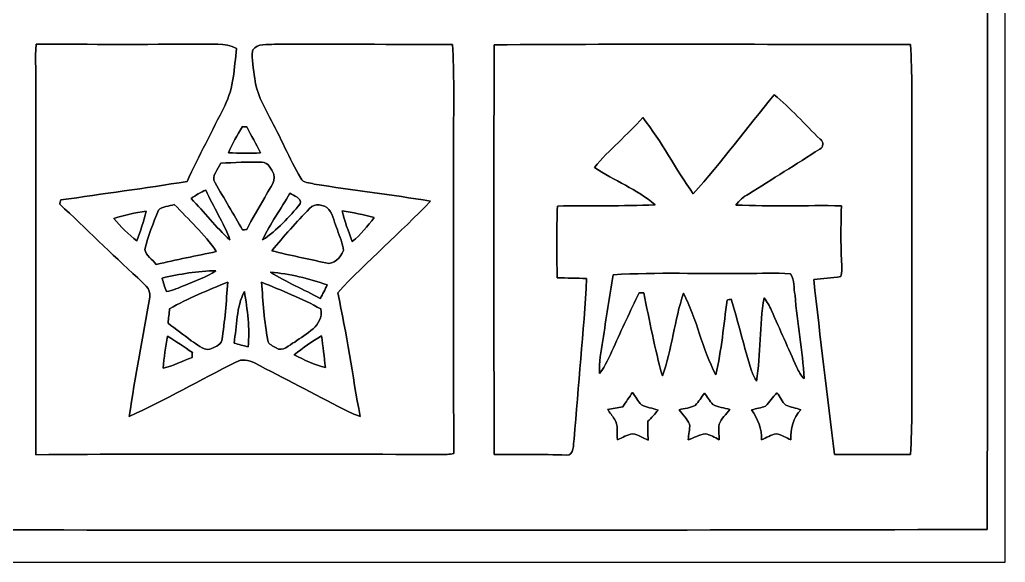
# Model space of a CAD drawing. Header units: centimetres. Extents: x -16.8 to 16.8, y -16.7 to 16.7.
# Drawn here: x -4.78 to 16.77, y -16.67 to -4.81 of the extents above; entities that cross this region are included whole.
import ezdxf

# ---------------------------------------------------------------- set-up
doc = ezdxf.new("R2010")
doc.units = ezdxf.units.CM
doc.header["$MEASUREMENT"] = 0
doc.layers.add('Layer 1', color=7, linetype='Continuous')

msp = doc.modelspace()

# ---------------------------------------------------------------- linework, layer by layer
at = {"layer": 'Layer 1', "color": 7}
for points, knots in [([(-16.77458, 16.66875), (-16.77458, 16.66875), (16.77458, 16.66875), (16.77458, 16.66875), (16.77458, 16.66875), (16.77458, 16.66875), (16.77458, -16.66875), (16.77458, -16.66875), (16.77458, -16.66875), (16.77458, -16.66875), (-16.77458, -16.66875), (-16.77458, -16.66875), (-16.77458, -16.66875), (-16.77458, -16.66875), (-16.77458, 16.66875), (-16.77458, 16.66875), (-16.77458, 16.66875), (-16.77458, 16.66875), (-16.77458, 16.66875), (-16.77458, 16.66875)], [0, 0, 0, 0, 0.16666667, 0.16666667, 0.16666667, 0.16666667, 0.33333333, 0.33333333, 0.33333333, 0.33333333, 0.5, 0.5, 0.5, 0.5, 0.66666667, 0.66666667, 0.66666667, 0.66666667, 1, 1, 1, 1]), ([(-16.1036, 16.00306), (-16.10536, 8.44056), (-16.1036, 0.87771), (-16.10431, -6.68514), (-16.10431, -6.68514), (-16.1096, -9.75184), (-16.09302, -12.81959), (-16.11418, -15.88594), (-16.11418, -15.88594), (-16.09337, -15.96425), (-15.99494, -15.96108), (-15.93003, -15.96566), (-15.93003, -15.96566), (-5.16079, -15.95226), (5.60952, -15.98013), (16.37877, -15.95191), (16.37877, -15.95191), (16.39923, -5.50157), (16.37665, 4.94877), (16.39006, 15.3991), (16.39006, 15.3991), (16.38018, 15.59772), (16.39429, 15.80162), (16.34984, 15.99671), (16.34984, 15.99671), (16.00341, 16.06268), (15.64287, 15.97484), (15.29292, 15.99882), (15.29292, 15.99882), (4.82741, 16.00094), (-5.63809, 15.99247), (-16.1036, 16.00306)], [0, 0, 0, 0, 0.11111111, 0.11111111, 0.11111111, 0.11111111, 0.22222222, 0.22222222, 0.22222222, 0.22222222, 0.33333333, 0.33333333, 0.33333333, 0.33333333, 0.44444444, 0.44444444, 0.44444444, 0.44444444, 0.55555556, 0.55555556, 0.55555556, 0.55555556, 0.66666667, 0.66666667, 0.66666667, 0.66666667, 0.77777778, 0.77777778, 0.77777778, 0.77777778, 1, 1, 1, 1]), ([(-4.41819, -5.34317), (-3.23356, -5.34353), (-2.04893, -5.34917), (-0.86431, -5.33964), (-0.86431, -5.33964), (-0.58984, -5.34987), (-0.29316, -5.29978), (-0.03951, -5.43419), (-0.03951, -5.43419), (-0.08714, -5.85646), (-0.09807, -6.30026), (-0.29774, -6.68584), (-0.29774, -6.68584), (-0.5655, -7.24147), (-0.86078, -7.78334), (-1.12078, -8.34284), (-1.12078, -8.34284), (-2.03835, -8.4896), (-2.9591, -8.61519), (-3.87914, -8.74571), (-3.87914, -8.74571), (-3.88585, -8.769), (-3.89925, -8.81486), (-3.90596, -8.83814), (-3.90596, -8.83814), (-3.33128, -9.37048), (-2.77671, -9.92434), (-2.19851, -10.45281), (-2.19851, -10.45281), (-2.09056, -10.56887), (-1.8983, -10.68282), (-1.93569, -10.87014), (-1.93569, -10.87014), (-2.08033, -11.7408), (-2.26095, -12.60581), (-2.38301, -13.47999), (-2.38301, -13.47999), (-1.58821, -13.12157), (-0.83326, -12.6806), (-0.05186, -12.29395), (-0.05186, -12.29395), (0.07232, -12.21352), (0.23142, -12.24492), (0.35525, -12.30983), (0.35525, -12.30983), (1.00401, -12.64885), (1.65488, -12.98434), (2.30364, -13.32371), (2.30364, -13.32371), (2.419, -13.38545), (2.53894, -13.43766), (2.66347, -13.47893), (2.66347, -13.47893), (2.49978, -12.57794), (2.3689, -11.67095), (2.17558, -10.77595), (2.17558, -10.77595), (2.81728, -10.07533), (3.55283, -9.46714), (4.20088, -8.77217), (4.20088, -8.77217), (3.35562, -8.63318), (2.50437, -8.53193), (1.65841, -8.39964), (1.65841, -8.39964), (1.56669, -8.36295), (1.40935, -8.38764), (1.36596, -8.2677), (1.36596, -8.2677), (1.11584, -7.83661), (0.92428, -7.37447), (0.68474, -6.93773), (0.68474, -6.93773), (0.55351, -6.66538), (0.38417, -6.40009), (0.35913, -6.09141), (0.35913, -6.09141), (0.34149, -5.88574), (0.27764, -5.67267), (0.31679, -5.46664), (0.31679, -5.46664), (0.42792, -5.31848), (0.63147, -5.35587), (0.79234, -5.34388), (0.79234, -5.34388), (2.0895, -5.34176), (3.38667, -5.34564), (4.68383, -5.34564), (4.68383, -5.34564), (4.70323, -5.66208), (4.71099, -5.97958), (4.71099, -6.29708), (4.71099, -6.29708), (4.70923, -8.96267), (4.70747, -11.62791), (4.7117, -14.2935), (4.7117, -14.2935), (4.66372, -14.29985), (4.61574, -14.30726), (4.56741, -14.31078), (4.56741, -14.31078), (1.57057, -14.30584), (-1.42734, -14.2935), (-4.42419, -14.31678), (-4.42419, -14.31678), (-4.43406, -11.43141), (-4.42031, -8.54604), (-4.43159, -5.66103), (-4.43159, -5.66103), (-4.43442, -5.55343), (-4.42983, -5.44901), (-4.41819, -5.34317)], [0, 0, 0, 0, 0.03448276, 0.03448276, 0.03448276, 0.03448276, 0.06896552, 0.06896552, 0.06896552, 0.06896552, 0.10344828, 0.10344828, 0.10344828, 0.10344828, 0.13793103, 0.13793103, 0.13793103, 0.13793103, 0.17241379, 0.17241379, 0.17241379, 0.17241379, 0.20689655, 0.20689655, 0.20689655, 0.20689655, 0.24137931, 0.24137931, 0.24137931, 0.24137931, 0.27586207, 0.27586207, 0.27586207, 0.27586207, 0.31034483, 0.31034483, 0.31034483, 0.31034483, 0.34482759, 0.34482759, 0.34482759, 0.34482759, 0.37931034, 0.37931034, 0.37931034, 0.37931034, 0.4137931, 0.4137931, 0.4137931, 0.4137931, 0.44827586, 0.44827586, 0.44827586, 0.44827586, 0.48275862, 0.48275862, 0.48275862, 0.48275862, 0.51724138, 0.51724138, 0.51724138, 0.51724138, 0.55172414, 0.55172414, 0.55172414, 0.55172414, 0.5862069, 0.5862069, 0.5862069, 0.5862069, 0.62068966, 0.62068966, 0.62068966, 0.62068966, 0.65517241, 0.65517241, 0.65517241, 0.65517241, 0.68965517, 0.68965517, 0.68965517, 0.68965517, 0.72413793, 0.72413793, 0.72413793, 0.72413793, 0.75862069, 0.75862069, 0.75862069, 0.75862069, 0.79310345, 0.79310345, 0.79310345, 0.79310345, 0.82758621, 0.82758621, 0.82758621, 0.82758621, 0.86206897, 0.86206897, 0.86206897, 0.86206897, 0.89655172, 0.89655172, 0.89655172, 0.89655172, 0.93103448, 0.93103448, 0.93103448, 0.93103448, 1, 1, 1, 1]), ([(5.59929, -5.35587), (8.63318, -5.32977), (11.66742, -5.35129), (14.70166, -5.34529), (14.70166, -5.34529), (14.72212, -5.66173), (14.72953, -5.97923), (14.72988, -6.29708), (14.72988, -6.29708), (14.72741, -8.64905), (14.72741, -11.00067), (14.72988, -13.35264), (14.72988, -13.35264), (14.72988, -13.67226), (14.72247, -13.99258), (14.7006, -14.31219), (14.7006, -14.31219), (14.14674, -14.31114), (13.59253, -14.31784), (13.03902, -14.31466), (13.03902, -14.31466), (12.88521, -13.03831), (12.72434, -11.76232), (12.58605, -10.4842), (12.58605, -10.4842), (12.78114, -10.46268), (12.98081, -10.46057), (13.17484, -10.42176), (13.17484, -10.42176), (13.22317, -10.25066), (13.18013, -10.06898), (13.18719, -9.89577), (13.18719, -9.89577), (13.17307, -9.55499), (13.18542, -9.21491), (13.1893, -8.87448), (13.1893, -8.87448), (12.41989, -8.86284), (11.65013, -8.89), (10.88143, -8.8586), (10.88143, -8.8586), (10.95551, -8.75912), (11.04971, -8.67622), (11.15977, -8.61801), (11.15977, -8.61801), (11.68012, -8.29204), (12.20082, -7.96643), (12.71623, -7.63376), (12.71623, -7.63376), (12.80195, -7.59213), (12.81536, -7.46831), (12.72328, -7.42068), (12.72328, -7.42068), (12.39449, -7.09048), (12.07735, -6.74511), (11.71998, -6.44596), (11.71998, -6.44596), (11.12626, -7.16597), (10.56852, -7.91633), (9.95116, -8.61624), (9.95116, -8.61624), (9.5631, -8.07261), (9.26253, -7.46936), (8.8459, -6.94619), (8.8459, -6.94619), (8.51253, -7.32931), (8.10754, -7.64258), (7.78898, -8.0391), (7.78898, -8.0391), (8.22254, -8.32309), (8.7189, -8.51535), (9.11578, -8.85119), (9.11578, -8.85119), (8.40352, -8.88965), (7.69056, -8.86107), (6.97865, -8.87977), (6.97865, -8.87977), (6.96383, -9.40153), (6.96136, -9.92399), (6.97512, -10.44646), (6.97512, -10.44646), (7.18891, -10.45316), (7.40375, -10.45845), (7.61859, -10.46374), (7.61859, -10.46374), (7.55368, -11.63637), (7.43409, -12.80583), (7.34695, -13.97706), (7.34695, -13.97706), (7.31767, -14.0843), (7.35894, -14.33618), (7.17656, -14.32419), (7.17656, -14.32419), (6.6488, -14.3062), (6.12105, -14.31749), (5.59329, -14.31431), (5.59329, -14.31431), (5.59435, -11.3284), (5.58236, -8.34214), (5.59929, -5.35587)], [0, 0, 0, 0, 0.03846154, 0.03846154, 0.03846154, 0.03846154, 0.07692308, 0.07692308, 0.07692308, 0.07692308, 0.11538462, 0.11538462, 0.11538462, 0.11538462, 0.15384615, 0.15384615, 0.15384615, 0.15384615, 0.19230769, 0.19230769, 0.19230769, 0.19230769, 0.23076923, 0.23076923, 0.23076923, 0.23076923, 0.26923077, 0.26923077, 0.26923077, 0.26923077, 0.30769231, 0.30769231, 0.30769231, 0.30769231, 0.34615385, 0.34615385, 0.34615385, 0.34615385, 0.38461538, 0.38461538, 0.38461538, 0.38461538, 0.42307692, 0.42307692, 0.42307692, 0.42307692, 0.46153846, 0.46153846, 0.46153846, 0.46153846, 0.5, 0.5, 0.5, 0.5, 0.53846154, 0.53846154, 0.53846154, 0.53846154, 0.57692308, 0.57692308, 0.57692308, 0.57692308, 0.61538462, 0.61538462, 0.61538462, 0.61538462, 0.65384615, 0.65384615, 0.65384615, 0.65384615, 0.69230769, 0.69230769, 0.69230769, 0.69230769, 0.73076923, 0.73076923, 0.73076923, 0.73076923, 0.76923077, 0.76923077, 0.76923077, 0.76923077, 0.80769231, 0.80769231, 0.80769231, 0.80769231, 0.84615385, 0.84615385, 0.84615385, 0.84615385, 0.88461538, 0.88461538, 0.88461538, 0.88461538, 0.92307692, 0.92307692, 0.92307692, 0.92307692, 1, 1, 1, 1]), ([(0.09031, -7.1441), (0.11395, -7.14516), (0.16157, -7.14798), (0.18521, -7.14939), (0.18521, -7.14939), (0.28646, -7.33813), (0.39052, -7.5251), (0.48683, -7.71666), (0.48683, -7.71666), (0.25259, -7.73218), (0.01729, -7.72478), (-0.21696, -7.71596), (-0.21696, -7.71596), (-0.13335, -7.51593), (-0.02117, -7.32931), (0.09031, -7.1441)], [0, 0, 0, 0, 0.2, 0.2, 0.2, 0.2, 0.4, 0.4, 0.4, 0.4, 0.6, 0.6, 0.6, 0.6, 1, 1, 1, 1]), ([(-0.38488, -7.94173), (-0.08608, -7.93044), (0.21272, -7.91139), (0.51188, -7.92233), (0.51188, -7.92233), (0.65687, -7.92268), (0.72284, -8.07085), (0.77964, -8.18162), (0.77964, -8.18162), (0.81562, -8.37882), (0.65617, -8.52805), (0.57926, -8.6935), (0.57926, -8.6935), (0.44132, -8.92387), (0.30727, -9.1567), (0.18344, -9.39482), (0.18344, -9.39482), (0.16087, -9.39659), (0.11536, -9.40012), (0.09243, -9.40223), (0.09243, -9.40223), (-0.10195, -9.05616), (-0.30868, -8.71714), (-0.50765, -8.37389), (-0.50765, -8.37389), (-0.60607, -8.22396), (-0.4318, -8.07402), (-0.38488, -7.94173)], [0, 0, 0, 0, 0.125, 0.125, 0.125, 0.125, 0.25, 0.25, 0.25, 0.25, 0.375, 0.375, 0.375, 0.375, 0.5, 0.5, 0.5, 0.5, 0.625, 0.625, 0.625, 0.625, 0.75, 0.75, 0.75, 0.75, 1, 1, 1, 1]), ([(-1.02799, -8.71396), (-0.92886, -8.64164), (-0.82233, -8.57956), (-0.70908, -8.53193), (-0.70908, -8.53193), (-0.54751, -8.90129), (-0.31962, -9.24031), (-0.18309, -9.62025), (-0.18309, -9.62025), (-0.48895, -9.3412), (-0.74824, -9.01771), (-1.02799, -8.71396)], [0, 0, 0, 0, 0.25, 0.25, 0.25, 0.25, 0.5, 0.5, 0.5, 0.5, 1, 1, 1, 1]), ([(1.13101, -8.60037), (1.21708, -8.65893), (1.38536, -8.69597), (1.35431, -8.83109), (1.35431, -8.83109), (1.11478, -9.1253), (0.84914, -9.40788), (0.53305, -9.62237), (0.53305, -9.62237), (0.69815, -9.26289), (0.9331, -8.94186), (1.13101, -8.60037)], [0, 0, 0, 0, 0.25, 0.25, 0.25, 0.25, 0.5, 0.5, 0.5, 0.5, 1, 1, 1, 1]), ([(1.56104, -8.93304), (1.67005, -8.80533), (1.87396, -8.84449), (1.98332, -8.95209), (1.98332, -8.95209), (2.07927, -9.08403), (2.10573, -9.25371), (2.16994, -9.40223), (2.16994, -9.40223), (2.21403, -9.55216), (2.28953, -9.6968), (2.29799, -9.85485), (2.29799, -9.85485), (2.23838, -10.00407), (2.09127, -10.17623), (1.91135, -10.12296), (1.91135, -10.12296), (1.51941, -10.03335), (1.12395, -9.95927), (0.73554, -9.85696), (0.73554, -9.85696), (0.9973, -9.53735), (1.27317, -9.22867), (1.56104, -8.93304)], [0, 0, 0, 0, 0.14285714, 0.14285714, 0.14285714, 0.14285714, 0.28571429, 0.28571429, 0.28571429, 0.28571429, 0.42857143, 0.42857143, 0.42857143, 0.42857143, 0.57142857, 0.57142857, 0.57142857, 0.57142857, 0.71428571, 0.71428571, 0.71428571, 0.71428571, 1, 1, 1, 1]), ([(-2.71851, -9.15106), (-2.48814, -9.08332), (-2.25531, -9.01771), (-2.01542, -8.99513), (-2.01542, -8.99513), (-2.06587, -9.21597), (-2.14313, -9.42869), (-2.21544, -9.64318), (-2.21544, -9.64318), (-2.40136, -9.49889), (-2.57387, -9.33697), (-2.71851, -9.15106)], [0, 0, 0, 0, 0.25, 0.25, 0.25, 0.25, 0.5, 0.5, 0.5, 0.5, 1, 1, 1, 1]), ([(-1.74837, -8.9722), (-1.66264, -8.87801), (-1.50671, -8.89176), (-1.39912, -8.84308), (-1.39912, -8.84308), (-1.08126, -9.17504), (-0.74083, -9.49254), (-0.48084, -9.87425), (-0.48084, -9.87425), (-0.91793, -9.97091), (-1.35855, -10.0517), (-1.79352, -10.15718), (-1.79352, -10.15718), (-1.87713, -10.05064), (-2.02036, -9.96738), (-2.04576, -9.82662), (-2.04576, -9.82662), (-1.97697, -9.53347), (-1.85667, -9.2523), (-1.74837, -8.9722)], [0, 0, 0, 0, 0.16666667, 0.16666667, 0.16666667, 0.16666667, 0.33333333, 0.33333333, 0.33333333, 0.33333333, 0.5, 0.5, 0.5, 0.5, 0.66666667, 0.66666667, 0.66666667, 0.66666667, 1, 1, 1, 1]), ([(2.27013, -8.98419), (2.50684, -9.02194), (2.74214, -9.06992), (2.97356, -9.13236), (2.97356, -9.13236), (2.82928, -9.31933), (2.67899, -9.50666), (2.49343, -9.65482), (2.49343, -9.65482), (2.41053, -9.43398), (2.32128, -9.21456), (2.27013, -8.98419)], [0, 0, 0, 0, 0.25, 0.25, 0.25, 0.25, 0.5, 0.5, 0.5, 0.5, 1, 1, 1, 1]), ([(-1.66652, -10.45386), (-1.27988, -10.36567), (-0.88653, -10.29899), (-0.48895, -10.29547), (-0.48895, -10.29547), (-0.69638, -10.44222), (-0.94333, -10.51489), (-1.17369, -10.61544), (-1.17369, -10.61544), (-1.30281, -10.66377), (-1.42769, -10.73221), (-1.56669, -10.74561), (-1.56669, -10.74561), (-1.61325, -10.65354), (-1.63618, -10.54982), (-1.66652, -10.45386)], [0, 0, 0, 0, 0.2, 0.2, 0.2, 0.2, 0.4, 0.4, 0.4, 0.4, 0.6, 0.6, 0.6, 0.6, 1, 1, 1, 1]), ([(0.7045, -10.32616), (1.12712, -10.36073), (1.54305, -10.46762), (1.94381, -10.60415), (1.94381, -10.60415), (1.89794, -10.70469), (1.84573, -10.80276), (1.7907, -10.89907), (1.7907, -10.89907), (1.43157, -10.70222), (1.05022, -10.547), (0.7045, -10.32616)], [0, 0, 0, 0, 0.25, 0.25, 0.25, 0.25, 0.5, 0.5, 0.5, 0.5, 1, 1, 1, 1]), ([(8.19997, -10.38154), (9.16376, -10.32404), (10.13001, -10.36779), (11.09486, -10.35191), (11.09486, -10.35191), (11.42118, -10.35756), (11.75067, -10.32969), (12.07629, -10.36355), (12.07629, -10.36355), (12.18001, -10.49161), (12.13661, -10.67611), (12.17577, -10.82675), (12.17577, -10.82675), (12.22128, -11.43776), (12.34828, -12.04066), (12.37403, -12.65308), (12.37403, -12.65308), (12.30806, -12.58006), (12.25197, -12.49856), (12.21387, -12.40861), (12.21387, -12.40861), (12.03007, -11.99374), (11.84592, -11.57887), (11.66177, -11.16401), (11.66177, -11.16401), (11.61874, -11.06487), (11.56406, -10.97139), (11.49773, -10.88672), (11.49773, -10.88672), (11.39049, -11.48891), (11.43635, -12.10874), (11.33087, -12.70988), (11.33087, -12.70988), (11.29171, -12.63579), (11.25291, -12.56206), (11.22539, -12.48339), (11.22539, -12.48339), (11.06064, -11.96516), (10.94211, -11.43353), (10.77595, -10.916), (10.77595, -10.916), (10.75478, -10.92129), (10.7121, -10.93152), (10.69058, -10.93646), (10.69058, -10.93646), (10.61685, -11.48151), (10.56922, -12.0336), (10.44257, -12.56912), (10.44257, -12.56912), (10.14377, -12.00256), (10.03053, -11.35627), (9.73808, -10.78653), (9.73808, -10.78653), (9.53347, -11.37461), (9.49254, -12.00926), (9.27559, -12.59346), (9.27559, -12.59346), (9.10731, -11.99727), (8.99407, -11.38661), (8.86813, -10.78018), (8.86813, -10.78018), (8.84273, -10.77912), (8.79157, -10.77701), (8.76617, -10.77595), (8.76617, -10.77595), (8.57814, -11.17635), (8.38412, -11.57358), (8.20632, -11.97857), (8.20632, -11.97857), (8.11601, -12.17083), (8.03663, -12.37262), (7.90222, -12.53949), (7.90222, -12.53949), (7.89023, -12.29713), (7.93397, -12.05759), (7.97031, -11.81947), (7.97031, -11.81947), (8.04933, -11.34039), (8.11142, -10.85885), (8.19997, -10.38154)], [0, 0, 0, 0, 0.04761905, 0.04761905, 0.04761905, 0.04761905, 0.0952381, 0.0952381, 0.0952381, 0.0952381, 0.14285714, 0.14285714, 0.14285714, 0.14285714, 0.19047619, 0.19047619, 0.19047619, 0.19047619, 0.23809524, 0.23809524, 0.23809524, 0.23809524, 0.28571429, 0.28571429, 0.28571429, 0.28571429, 0.33333333, 0.33333333, 0.33333333, 0.33333333, 0.38095238, 0.38095238, 0.38095238, 0.38095238, 0.42857143, 0.42857143, 0.42857143, 0.42857143, 0.47619048, 0.47619048, 0.47619048, 0.47619048, 0.52380952, 0.52380952, 0.52380952, 0.52380952, 0.57142857, 0.57142857, 0.57142857, 0.57142857, 0.61904762, 0.61904762, 0.61904762, 0.61904762, 0.66666667, 0.66666667, 0.66666667, 0.66666667, 0.71428571, 0.71428571, 0.71428571, 0.71428571, 0.76190476, 0.76190476, 0.76190476, 0.76190476, 0.80952381, 0.80952381, 0.80952381, 0.80952381, 0.85714286, 0.85714286, 0.85714286, 0.85714286, 0.9047619, 0.9047619, 0.9047619, 0.9047619, 1, 1, 1, 1]), ([(-1.50283, -11.12414), (-1.09432, -10.89942), (-0.66287, -10.71845), (-0.23107, -10.54417), (-0.23107, -10.54417), (-0.26141, -10.97033), (-0.29351, -11.39719), (-0.35807, -11.81982), (-0.35807, -11.81982), (-0.39582, -11.93024), (-0.52705, -11.96693), (-0.62195, -12.01103), (-0.62195, -12.01103), (-0.78987, -12.03607), (-0.89994, -11.89743), (-1.0287, -11.8237), (-1.0287, -11.8237), (-1.19803, -11.69635), (-1.36631, -11.56723), (-1.53529, -11.44058), (-1.53529, -11.44058), (-1.52612, -11.33263), (-1.51236, -11.23068), (-1.50283, -11.12414)], [0, 0, 0, 0, 0.14285714, 0.14285714, 0.14285714, 0.14285714, 0.28571429, 0.28571429, 0.28571429, 0.28571429, 0.42857143, 0.42857143, 0.42857143, 0.42857143, 0.57142857, 0.57142857, 0.57142857, 0.57142857, 0.71428571, 0.71428571, 0.71428571, 0.71428571, 1, 1, 1, 1]), ([(0.50906, -10.54664), (0.94897, -10.72268), (1.391, -10.90189), (1.80658, -11.13084), (1.80658, -11.13084), (1.86972, -11.51079), (1.47708, -11.66566), (1.23402, -11.85545), (1.23402, -11.85545), (1.10949, -11.91295), (0.97578, -12.08088), (0.82762, -11.97998), (0.82762, -11.97998), (0.75706, -11.94188), (0.66322, -11.9059), (0.64488, -11.81876), (0.64488, -11.81876), (0.56833, -11.39896), (0.53975, -10.97174), (0.50906, -10.54664)], [0, 0, 0, 0, 0.16666667, 0.16666667, 0.16666667, 0.16666667, 0.33333333, 0.33333333, 0.33333333, 0.33333333, 0.5, 0.5, 0.5, 0.5, 0.66666667, 0.66666667, 0.66666667, 0.66666667, 1, 1, 1, 1]), ([(-0.09349, -11.87768), (-0.02963, -11.50091), (-0.04692, -11.09416), (0.13441, -10.74773), (0.13441, -10.74773), (0.20073, -11.14531), (0.254, -11.55453), (0.21696, -11.95811), (0.21696, -11.95811), (0.11254, -11.93377), (0.00917, -11.90731), (-0.09349, -11.87768)], [0, 0, 0, 0, 0.25, 0.25, 0.25, 0.25, 0.5, 0.5, 0.5, 0.5, 1, 1, 1, 1]), ([(-1.54764, -11.72598), (-1.36102, -11.83569), (-1.18498, -11.96128), (-1.00436, -12.08158), (-1.00436, -12.08158), (-1.00506, -12.10839), (-1.00577, -12.16166), (-1.00612, -12.18847), (-1.00612, -12.18847), (-1.21814, -12.2682), (-1.42099, -12.37509), (-1.64218, -12.4273), (-1.64218, -12.4273), (-1.62243, -12.192), (-1.59138, -11.95776), (-1.54764, -11.72598)], [0, 0, 0, 0, 0.2, 0.2, 0.2, 0.2, 0.4, 0.4, 0.4, 0.4, 0.6, 0.6, 0.6, 0.6, 1, 1, 1, 1]), ([(1.22449, -12.13414), (1.41323, -11.9821), (1.61219, -11.84169), (1.82069, -11.71822), (1.82069, -11.71822), (1.84961, -11.94858), (1.87995, -12.1793), (1.90676, -12.41037), (1.90676, -12.41037), (1.66617, -12.35639), (1.44427, -12.24245), (1.22449, -12.13414)], [0, 0, 0, 0, 0.25, 0.25, 0.25, 0.25, 0.5, 0.5, 0.5, 0.5, 1, 1, 1, 1]), ([(8.40916, -13.27291), (8.47972, -13.16602), (8.54851, -13.05913), (8.62189, -12.95471), (8.62189, -12.95471), (8.68751, -13.0429), (8.73654, -13.14838), (8.81697, -13.2267), (8.81697, -13.2267), (8.93022, -13.28032), (9.06039, -13.30007), (9.17998, -13.33994), (9.17998, -13.33994), (9.11331, -13.42919), (9.03711, -13.51139), (8.95491, -13.58653), (8.95491, -13.58653), (8.95526, -13.72411), (8.95809, -13.86064), (8.96373, -13.99857), (8.96373, -13.99857), (8.8519, -13.95024), (8.74677, -13.87934), (8.62506, -13.85923), (8.62506, -13.85923), (8.50547, -13.87334), (8.40317, -13.94319), (8.29592, -13.99258), (8.29592, -13.99258), (8.26311, -13.84723), (8.32591, -13.66555), (8.22784, -13.53785), (8.22784, -13.53785), (8.17809, -13.46659), (8.12482, -13.3985), (8.07649, -13.32689), (8.07649, -13.32689), (8.18691, -13.30748), (8.29733, -13.28949), (8.40916, -13.27291)], [0, 0, 0, 0, 0.09090909, 0.09090909, 0.09090909, 0.09090909, 0.18181818, 0.18181818, 0.18181818, 0.18181818, 0.27272727, 0.27272727, 0.27272727, 0.27272727, 0.36363636, 0.36363636, 0.36363636, 0.36363636, 0.45454545, 0.45454545, 0.45454545, 0.45454545, 0.54545455, 0.54545455, 0.54545455, 0.54545455, 0.63636364, 0.63636364, 0.63636364, 0.63636364, 0.72727273, 0.72727273, 0.72727273, 0.72727273, 0.81818182, 0.81818182, 0.81818182, 0.81818182, 1, 1, 1, 1]), ([(9.99314, -13.23763), (10.07357, -13.15826), (10.12966, -13.05736), (10.1981, -12.96776), (10.1981, -12.96776), (10.25701, -13.05242), (10.3124, -13.13991), (10.37943, -13.22035), (10.37943, -13.22035), (10.49055, -13.28385), (10.62814, -13.28808), (10.74949, -13.32936), (10.74949, -13.32936), (10.67223, -13.43448), (10.56393, -13.52303), (10.51807, -13.64827), (10.51807, -13.64827), (10.49831, -13.76045), (10.51631, -13.8744), (10.51877, -13.98905), (10.51877, -13.98905), (10.41929, -13.94143), (10.32404, -13.8751), (10.21327, -13.85923), (10.21327, -13.85923), (10.08062, -13.87581), (9.96421, -13.94883), (9.83897, -13.99046), (9.83897, -13.99046), (9.84814, -13.87651), (9.87989, -13.76327), (9.87002, -13.64897), (9.87002, -13.64897), (9.80969, -13.53291), (9.72044, -13.4366), (9.64353, -13.33288), (9.64353, -13.33288), (9.7596, -13.30184), (9.8866, -13.29725), (9.99314, -13.23763)], [0, 0, 0, 0, 0.09090909, 0.09090909, 0.09090909, 0.09090909, 0.18181818, 0.18181818, 0.18181818, 0.18181818, 0.27272727, 0.27272727, 0.27272727, 0.27272727, 0.36363636, 0.36363636, 0.36363636, 0.36363636, 0.45454545, 0.45454545, 0.45454545, 0.45454545, 0.54545455, 0.54545455, 0.54545455, 0.54545455, 0.63636364, 0.63636364, 0.63636364, 0.63636364, 0.72727273, 0.72727273, 0.72727273, 0.72727273, 0.81818182, 0.81818182, 0.81818182, 0.81818182, 1, 1, 1, 1]), ([(11.5316, -13.25351), (11.62614, -13.16814), (11.68576, -13.05031), (11.77925, -12.96317), (11.77925, -12.96317), (11.85122, -13.04925), (11.89073, -13.16284), (11.97786, -13.23587), (11.97786, -13.23587), (12.08158, -13.27432), (12.19553, -13.30078), (12.30348, -13.33218), (12.30348, -13.33218), (12.13697, -13.51668), (12.0717, -13.74775), (12.08758, -13.99399), (12.08758, -13.99399), (11.98174, -13.94566), (11.88156, -13.87722), (11.76514, -13.85923), (11.76514, -13.85923), (11.64872, -13.87722), (11.54853, -13.94566), (11.44305, -13.99364), (11.44305, -13.99364), (11.45681, -13.74846), (11.36297, -13.5315), (11.2268, -13.33606), (11.2268, -13.33606), (11.32805, -13.30819), (11.43247, -13.29126), (11.5316, -13.25351)], [0, 0, 0, 0, 0.11111111, 0.11111111, 0.11111111, 0.11111111, 0.22222222, 0.22222222, 0.22222222, 0.22222222, 0.33333333, 0.33333333, 0.33333333, 0.33333333, 0.44444444, 0.44444444, 0.44444444, 0.44444444, 0.55555556, 0.55555556, 0.55555556, 0.55555556, 0.66666667, 0.66666667, 0.66666667, 0.66666667, 0.77777778, 0.77777778, 0.77777778, 0.77777778, 1, 1, 1, 1])]:
    msp.add_open_spline(points, degree=3, knots=knots, dxfattribs=at)
at = {"layer": 'Layer 1', "color": 251}
for points, knots in [([(-16.1036, 16.00306), (-5.63809, 15.99247), (4.82741, 16.00094), (15.29292, 15.99882), (15.29292, 15.99882), (15.64287, 15.97484), (16.00341, 16.06268), (16.34984, 15.99671), (16.34984, 15.99671), (16.39429, 15.80162), (16.38018, 15.59772), (16.39006, 15.3991), (16.39006, 15.3991), (16.37665, 4.94877), (16.39923, -5.50157), (16.37877, -15.95191), (16.37877, -15.95191), (5.60952, -15.98013), (-5.16079, -15.95226), (-15.93003, -15.96566), (-15.93003, -15.96566), (-15.99494, -15.96108), (-16.09337, -15.96425), (-16.11418, -15.88594), (-16.11418, -15.88594), (-16.09302, -12.81959), (-16.1096, -9.75184), (-16.10431, -6.68514), (-16.10431, -6.68514), (-16.1036, 0.87771), (-16.10536, 8.44056), (-16.1036, 16.00306), (-16.1036, 16.00306), (-16.1036, 16.00306), (-16.1036, 16.00306), (-16.1036, 16.00306)], [0, 0, 0, 0, 0.1, 0.1, 0.1, 0.1, 0.2, 0.2, 0.2, 0.2, 0.3, 0.3, 0.3, 0.3, 0.4, 0.4, 0.4, 0.4, 0.5, 0.5, 0.5, 0.5, 0.6, 0.6, 0.6, 0.6, 0.7, 0.7, 0.7, 0.7, 0.8, 0.8, 0.8, 0.8, 1, 1, 1, 1]), ([(-4.41819, -5.34317), (-4.42983, -5.44901), (-4.43442, -5.55343), (-4.43159, -5.66103), (-4.43159, -5.66103), (-4.42031, -8.54604), (-4.43406, -11.43141), (-4.42419, -14.31678), (-4.42419, -14.31678), (-1.42734, -14.2935), (1.57057, -14.30584), (4.56741, -14.31078), (4.56741, -14.31078), (4.61574, -14.30726), (4.66372, -14.29985), (4.7117, -14.2935), (4.7117, -14.2935), (4.70747, -11.62791), (4.70923, -8.96267), (4.71099, -6.29708), (4.71099, -6.29708), (4.71099, -5.97958), (4.70323, -5.66208), (4.68383, -5.34564), (4.68383, -5.34564), (3.38667, -5.34564), (2.0895, -5.34176), (0.79234, -5.34388), (0.79234, -5.34388), (0.63147, -5.35587), (0.42792, -5.31848), (0.31679, -5.46664), (0.31679, -5.46664), (0.27764, -5.67267), (0.34149, -5.88574), (0.35913, -6.09141), (0.35913, -6.09141), (0.38417, -6.40009), (0.55351, -6.66538), (0.68474, -6.93773), (0.68474, -6.93773), (0.92428, -7.37447), (1.11584, -7.83661), (1.36596, -8.2677), (1.36596, -8.2677), (1.40935, -8.38764), (1.56669, -8.36295), (1.65841, -8.39964), (1.65841, -8.39964), (2.50437, -8.53193), (3.35562, -8.63318), (4.20088, -8.77217), (4.20088, -8.77217), (3.55283, -9.46714), (2.81728, -10.07533), (2.17558, -10.77595), (2.17558, -10.77595), (2.3689, -11.67095), (2.49978, -12.57794), (2.66347, -13.47893), (2.66347, -13.47893), (2.53894, -13.43766), (2.419, -13.38545), (2.30364, -13.32371), (2.30364, -13.32371), (1.65488, -12.98434), (1.00401, -12.64885), (0.35525, -12.30983), (0.35525, -12.30983), (0.23142, -12.24492), (0.07232, -12.21352), (-0.05186, -12.29395), (-0.05186, -12.29395), (-0.83326, -12.6806), (-1.58821, -13.12157), (-2.38301, -13.47999), (-2.38301, -13.47999), (-2.26095, -12.60581), (-2.08033, -11.7408), (-1.93569, -10.87014), (-1.93569, -10.87014), (-1.8983, -10.68282), (-2.09056, -10.56887), (-2.19851, -10.45281), (-2.19851, -10.45281), (-2.77671, -9.92434), (-3.33128, -9.37048), (-3.90596, -8.83814), (-3.90596, -8.83814), (-3.89925, -8.81486), (-3.88585, -8.769), (-3.87914, -8.74571), (-3.87914, -8.74571), (-2.9591, -8.61519), (-2.03835, -8.4896), (-1.12078, -8.34284), (-1.12078, -8.34284), (-0.86078, -7.78334), (-0.5655, -7.24147), (-0.29774, -6.68584), (-0.29774, -6.68584), (-0.09807, -6.30026), (-0.08714, -5.85646), (-0.03951, -5.43419), (-0.03951, -5.43419), (-0.29316, -5.29978), (-0.58984, -5.34987), (-0.86431, -5.33964), (-0.86431, -5.33964), (-2.04893, -5.34917), (-3.23356, -5.34353), (-4.41819, -5.34317), (-4.41819, -5.34317), (-4.41819, -5.34317), (-4.41819, -5.34317), (-4.41819, -5.34317)], [0, 0, 0, 0, 0.03333333, 0.03333333, 0.03333333, 0.03333333, 0.06666667, 0.06666667, 0.06666667, 0.06666667, 0.1, 0.1, 0.1, 0.1, 0.13333333, 0.13333333, 0.13333333, 0.13333333, 0.16666667, 0.16666667, 0.16666667, 0.16666667, 0.2, 0.2, 0.2, 0.2, 0.23333333, 0.23333333, 0.23333333, 0.23333333, 0.26666667, 0.26666667, 0.26666667, 0.26666667, 0.3, 0.3, 0.3, 0.3, 0.33333333, 0.33333333, 0.33333333, 0.33333333, 0.36666667, 0.36666667, 0.36666667, 0.36666667, 0.4, 0.4, 0.4, 0.4, 0.43333333, 0.43333333, 0.43333333, 0.43333333, 0.46666667, 0.46666667, 0.46666667, 0.46666667, 0.5, 0.5, 0.5, 0.5, 0.53333333, 0.53333333, 0.53333333, 0.53333333, 0.56666667, 0.56666667, 0.56666667, 0.56666667, 0.6, 0.6, 0.6, 0.6, 0.63333333, 0.63333333, 0.63333333, 0.63333333, 0.66666667, 0.66666667, 0.66666667, 0.66666667, 0.7, 0.7, 0.7, 0.7, 0.73333333, 0.73333333, 0.73333333, 0.73333333, 0.76666667, 0.76666667, 0.76666667, 0.76666667, 0.8, 0.8, 0.8, 0.8, 0.83333333, 0.83333333, 0.83333333, 0.83333333, 0.86666667, 0.86666667, 0.86666667, 0.86666667, 0.9, 0.9, 0.9, 0.9, 0.93333333, 0.93333333, 0.93333333, 0.93333333, 1, 1, 1, 1]), ([(5.59929, -5.35587), (5.58236, -8.34214), (5.59435, -11.3284), (5.59329, -14.31431), (5.59329, -14.31431), (6.12105, -14.31749), (6.6488, -14.3062), (7.17656, -14.32419), (7.17656, -14.32419), (7.35894, -14.33618), (7.31767, -14.0843), (7.34695, -13.97706), (7.34695, -13.97706), (7.43409, -12.80583), (7.55368, -11.63637), (7.61859, -10.46374), (7.61859, -10.46374), (7.40375, -10.45845), (7.18891, -10.45316), (6.97512, -10.44646), (6.97512, -10.44646), (6.96136, -9.92399), (6.96383, -9.40153), (6.97865, -8.87977), (6.97865, -8.87977), (7.69056, -8.86107), (8.40352, -8.88965), (9.11578, -8.85119), (9.11578, -8.85119), (8.7189, -8.51535), (8.22254, -8.32309), (7.78898, -8.0391), (7.78898, -8.0391), (8.10754, -7.64258), (8.51253, -7.32931), (8.8459, -6.94619), (8.8459, -6.94619), (9.26253, -7.46936), (9.5631, -8.07261), (9.95116, -8.61624), (9.95116, -8.61624), (10.56852, -7.91633), (11.12626, -7.16597), (11.71998, -6.44596), (11.71998, -6.44596), (12.07735, -6.74511), (12.39449, -7.09048), (12.72328, -7.42068), (12.72328, -7.42068), (12.81536, -7.46831), (12.80195, -7.59213), (12.71623, -7.63376), (12.71623, -7.63376), (12.20082, -7.96643), (11.68012, -8.29204), (11.15977, -8.61801), (11.15977, -8.61801), (11.04971, -8.67622), (10.95551, -8.75912), (10.88143, -8.8586), (10.88143, -8.8586), (11.65013, -8.89), (12.41989, -8.86284), (13.1893, -8.87448), (13.1893, -8.87448), (13.18542, -9.21491), (13.17307, -9.55499), (13.18719, -9.89577), (13.18719, -9.89577), (13.18013, -10.06898), (13.22317, -10.25066), (13.17484, -10.42176), (13.17484, -10.42176), (12.98081, -10.46057), (12.78114, -10.46268), (12.58605, -10.4842), (12.58605, -10.4842), (12.72434, -11.76232), (12.88521, -13.03831), (13.03902, -14.31466), (13.03902, -14.31466), (13.59253, -14.31784), (14.14674, -14.31114), (14.7006, -14.31219), (14.7006, -14.31219), (14.72247, -13.99258), (14.72988, -13.67226), (14.72988, -13.35264), (14.72988, -13.35264), (14.72741, -11.00067), (14.72741, -8.64905), (14.72988, -6.29708), (14.72988, -6.29708), (14.72953, -5.97923), (14.72212, -5.66173), (14.70166, -5.34529), (14.70166, -5.34529), (11.66742, -5.35129), (8.63318, -5.32977), (5.59929, -5.35587), (5.59929, -5.35587), (5.59929, -5.35587), (5.59929, -5.35587), (5.59929, -5.35587)], [0, 0, 0, 0, 0.03703704, 0.03703704, 0.03703704, 0.03703704, 0.07407407, 0.07407407, 0.07407407, 0.07407407, 0.11111111, 0.11111111, 0.11111111, 0.11111111, 0.14814815, 0.14814815, 0.14814815, 0.14814815, 0.18518519, 0.18518519, 0.18518519, 0.18518519, 0.22222222, 0.22222222, 0.22222222, 0.22222222, 0.25925926, 0.25925926, 0.25925926, 0.25925926, 0.2962963, 0.2962963, 0.2962963, 0.2962963, 0.33333333, 0.33333333, 0.33333333, 0.33333333, 0.37037037, 0.37037037, 0.37037037, 0.37037037, 0.40740741, 0.40740741, 0.40740741, 0.40740741, 0.44444444, 0.44444444, 0.44444444, 0.44444444, 0.48148148, 0.48148148, 0.48148148, 0.48148148, 0.51851852, 0.51851852, 0.51851852, 0.51851852, 0.55555556, 0.55555556, 0.55555556, 0.55555556, 0.59259259, 0.59259259, 0.59259259, 0.59259259, 0.62962963, 0.62962963, 0.62962963, 0.62962963, 0.66666667, 0.66666667, 0.66666667, 0.66666667, 0.7037037, 0.7037037, 0.7037037, 0.7037037, 0.74074074, 0.74074074, 0.74074074, 0.74074074, 0.77777778, 0.77777778, 0.77777778, 0.77777778, 0.81481481, 0.81481481, 0.81481481, 0.81481481, 0.85185185, 0.85185185, 0.85185185, 0.85185185, 0.88888889, 0.88888889, 0.88888889, 0.88888889, 0.92592593, 0.92592593, 0.92592593, 0.92592593, 1, 1, 1, 1]), ([(0.09031, -7.1441), (-0.02117, -7.32931), (-0.13335, -7.51593), (-0.21696, -7.71596), (-0.21696, -7.71596), (0.01729, -7.72478), (0.25259, -7.73218), (0.48683, -7.71666), (0.48683, -7.71666), (0.39052, -7.5251), (0.28646, -7.33813), (0.18521, -7.14939), (0.18521, -7.14939), (0.16157, -7.14798), (0.11395, -7.14516), (0.09031, -7.1441), (0.09031, -7.1441), (0.09031, -7.1441), (0.09031, -7.1441), (0.09031, -7.1441)], [0, 0, 0, 0, 0.16666667, 0.16666667, 0.16666667, 0.16666667, 0.33333333, 0.33333333, 0.33333333, 0.33333333, 0.5, 0.5, 0.5, 0.5, 0.66666667, 0.66666667, 0.66666667, 0.66666667, 1, 1, 1, 1]), ([(-0.38488, -7.94173), (-0.4318, -8.07402), (-0.60607, -8.22396), (-0.50765, -8.37389), (-0.50765, -8.37389), (-0.30868, -8.71714), (-0.10195, -9.05616), (0.09243, -9.40223), (0.09243, -9.40223), (0.11536, -9.40012), (0.16087, -9.39659), (0.18344, -9.39482), (0.18344, -9.39482), (0.30727, -9.1567), (0.44132, -8.92387), (0.57926, -8.6935), (0.57926, -8.6935), (0.65617, -8.52805), (0.81562, -8.37882), (0.77964, -8.18162), (0.77964, -8.18162), (0.72284, -8.07085), (0.65687, -7.92268), (0.51188, -7.92233), (0.51188, -7.92233), (0.21272, -7.91139), (-0.08608, -7.93044), (-0.38488, -7.94173), (-0.38488, -7.94173), (-0.38488, -7.94173), (-0.38488, -7.94173), (-0.38488, -7.94173)], [0, 0, 0, 0, 0.11111111, 0.11111111, 0.11111111, 0.11111111, 0.22222222, 0.22222222, 0.22222222, 0.22222222, 0.33333333, 0.33333333, 0.33333333, 0.33333333, 0.44444444, 0.44444444, 0.44444444, 0.44444444, 0.55555556, 0.55555556, 0.55555556, 0.55555556, 0.66666667, 0.66666667, 0.66666667, 0.66666667, 0.77777778, 0.77777778, 0.77777778, 0.77777778, 1, 1, 1, 1]), ([(-1.02799, -8.71396), (-0.74824, -9.01771), (-0.48895, -9.3412), (-0.18309, -9.62025), (-0.18309, -9.62025), (-0.31962, -9.24031), (-0.54751, -8.90129), (-0.70908, -8.53193), (-0.70908, -8.53193), (-0.82233, -8.57956), (-0.92886, -8.64164), (-1.02799, -8.71396), (-1.02799, -8.71396), (-1.02799, -8.71396), (-1.02799, -8.71396), (-1.02799, -8.71396)], [0, 0, 0, 0, 0.2, 0.2, 0.2, 0.2, 0.4, 0.4, 0.4, 0.4, 0.6, 0.6, 0.6, 0.6, 1, 1, 1, 1]), ([(1.13101, -8.60037), (0.9331, -8.94186), (0.69815, -9.26289), (0.53305, -9.62237), (0.53305, -9.62237), (0.84914, -9.40788), (1.11478, -9.1253), (1.35431, -8.83109), (1.35431, -8.83109), (1.38536, -8.69597), (1.21708, -8.65893), (1.13101, -8.60037), (1.13101, -8.60037), (1.13101, -8.60037), (1.13101, -8.60037), (1.13101, -8.60037)], [0, 0, 0, 0, 0.2, 0.2, 0.2, 0.2, 0.4, 0.4, 0.4, 0.4, 0.6, 0.6, 0.6, 0.6, 1, 1, 1, 1]), ([(1.56104, -8.93304), (1.27317, -9.22867), (0.9973, -9.53735), (0.73554, -9.85696), (0.73554, -9.85696), (1.12395, -9.95927), (1.51941, -10.03335), (1.91135, -10.12296), (1.91135, -10.12296), (2.09127, -10.17623), (2.23838, -10.00407), (2.29799, -9.85485), (2.29799, -9.85485), (2.28953, -9.6968), (2.21403, -9.55216), (2.16994, -9.40223), (2.16994, -9.40223), (2.10573, -9.25371), (2.07927, -9.08403), (1.98332, -8.95209), (1.98332, -8.95209), (1.87396, -8.84449), (1.67005, -8.80533), (1.56104, -8.93304), (1.56104, -8.93304), (1.56104, -8.93304), (1.56104, -8.93304), (1.56104, -8.93304)], [0, 0, 0, 0, 0.125, 0.125, 0.125, 0.125, 0.25, 0.25, 0.25, 0.25, 0.375, 0.375, 0.375, 0.375, 0.5, 0.5, 0.5, 0.5, 0.625, 0.625, 0.625, 0.625, 0.75, 0.75, 0.75, 0.75, 1, 1, 1, 1]), ([(-2.71851, -9.15106), (-2.57387, -9.33697), (-2.40136, -9.49889), (-2.21544, -9.64318), (-2.21544, -9.64318), (-2.14313, -9.42869), (-2.06587, -9.21597), (-2.01542, -8.99513), (-2.01542, -8.99513), (-2.25531, -9.01771), (-2.48814, -9.08332), (-2.71851, -9.15106), (-2.71851, -9.15106), (-2.71851, -9.15106), (-2.71851, -9.15106), (-2.71851, -9.15106)], [0, 0, 0, 0, 0.2, 0.2, 0.2, 0.2, 0.4, 0.4, 0.4, 0.4, 0.6, 0.6, 0.6, 0.6, 1, 1, 1, 1]), ([(-1.74837, -8.9722), (-1.85667, -9.2523), (-1.97697, -9.53347), (-2.04576, -9.82662), (-2.04576, -9.82662), (-2.02036, -9.96738), (-1.87713, -10.05064), (-1.79352, -10.15718), (-1.79352, -10.15718), (-1.35855, -10.0517), (-0.91793, -9.97091), (-0.48084, -9.87425), (-0.48084, -9.87425), (-0.74083, -9.49254), (-1.08126, -9.17504), (-1.39912, -8.84308), (-1.39912, -8.84308), (-1.50671, -8.89176), (-1.66264, -8.87801), (-1.74837, -8.9722), (-1.74837, -8.9722), (-1.74837, -8.9722), (-1.74837, -8.9722), (-1.74837, -8.9722)], [0, 0, 0, 0, 0.14285714, 0.14285714, 0.14285714, 0.14285714, 0.28571429, 0.28571429, 0.28571429, 0.28571429, 0.42857143, 0.42857143, 0.42857143, 0.42857143, 0.57142857, 0.57142857, 0.57142857, 0.57142857, 0.71428571, 0.71428571, 0.71428571, 0.71428571, 1, 1, 1, 1]), ([(2.27013, -8.98419), (2.32128, -9.21456), (2.41053, -9.43398), (2.49343, -9.65482), (2.49343, -9.65482), (2.67899, -9.50666), (2.82928, -9.31933), (2.97356, -9.13236), (2.97356, -9.13236), (2.74214, -9.06992), (2.50684, -9.02194), (2.27013, -8.98419), (2.27013, -8.98419), (2.27013, -8.98419), (2.27013, -8.98419), (2.27013, -8.98419)], [0, 0, 0, 0, 0.2, 0.2, 0.2, 0.2, 0.4, 0.4, 0.4, 0.4, 0.6, 0.6, 0.6, 0.6, 1, 1, 1, 1]), ([(-1.66652, -10.45386), (-1.63618, -10.54982), (-1.61325, -10.65354), (-1.56669, -10.74561), (-1.56669, -10.74561), (-1.42769, -10.73221), (-1.30281, -10.66377), (-1.17369, -10.61544), (-1.17369, -10.61544), (-0.94333, -10.51489), (-0.69638, -10.44222), (-0.48895, -10.29547), (-0.48895, -10.29547), (-0.88653, -10.29899), (-1.27988, -10.36567), (-1.66652, -10.45386), (-1.66652, -10.45386), (-1.66652, -10.45386), (-1.66652, -10.45386), (-1.66652, -10.45386)], [0, 0, 0, 0, 0.16666667, 0.16666667, 0.16666667, 0.16666667, 0.33333333, 0.33333333, 0.33333333, 0.33333333, 0.5, 0.5, 0.5, 0.5, 0.66666667, 0.66666667, 0.66666667, 0.66666667, 1, 1, 1, 1]), ([(0.7045, -10.32616), (1.05022, -10.547), (1.43157, -10.70222), (1.7907, -10.89907), (1.7907, -10.89907), (1.84573, -10.80276), (1.89794, -10.70469), (1.94381, -10.60415), (1.94381, -10.60415), (1.54305, -10.46762), (1.12712, -10.36073), (0.7045, -10.32616), (0.7045, -10.32616), (0.7045, -10.32616), (0.7045, -10.32616), (0.7045, -10.32616)], [0, 0, 0, 0, 0.2, 0.2, 0.2, 0.2, 0.4, 0.4, 0.4, 0.4, 0.6, 0.6, 0.6, 0.6, 1, 1, 1, 1]), ([(8.19997, -10.38154), (8.11142, -10.85885), (8.04933, -11.34039), (7.97031, -11.81947), (7.97031, -11.81947), (7.93397, -12.05759), (7.89023, -12.29713), (7.90222, -12.53949), (7.90222, -12.53949), (8.03663, -12.37262), (8.11601, -12.17083), (8.20632, -11.97857), (8.20632, -11.97857), (8.38412, -11.57358), (8.57814, -11.17635), (8.76617, -10.77595), (8.76617, -10.77595), (8.79157, -10.77701), (8.84273, -10.77912), (8.86813, -10.78018), (8.86813, -10.78018), (8.99407, -11.38661), (9.10731, -11.99727), (9.27559, -12.59346), (9.27559, -12.59346), (9.49254, -12.00926), (9.53347, -11.37461), (9.73808, -10.78653), (9.73808, -10.78653), (10.03053, -11.35627), (10.14377, -12.00256), (10.44257, -12.56912), (10.44257, -12.56912), (10.56922, -12.0336), (10.61685, -11.48151), (10.69058, -10.93646), (10.69058, -10.93646), (10.7121, -10.93152), (10.75478, -10.92129), (10.77595, -10.916), (10.77595, -10.916), (10.94211, -11.43353), (11.06064, -11.96516), (11.22539, -12.48339), (11.22539, -12.48339), (11.25291, -12.56206), (11.29171, -12.63579), (11.33087, -12.70988), (11.33087, -12.70988), (11.43635, -12.10874), (11.39049, -11.48891), (11.49773, -10.88672), (11.49773, -10.88672), (11.56406, -10.97139), (11.61874, -11.06487), (11.66177, -11.16401), (11.66177, -11.16401), (11.84592, -11.57887), (12.03007, -11.99374), (12.21387, -12.40861), (12.21387, -12.40861), (12.25197, -12.49856), (12.30806, -12.58006), (12.37403, -12.65308), (12.37403, -12.65308), (12.34828, -12.04066), (12.22128, -11.43776), (12.17577, -10.82675), (12.17577, -10.82675), (12.13661, -10.67611), (12.18001, -10.49161), (12.07629, -10.36355), (12.07629, -10.36355), (11.75067, -10.32969), (11.42118, -10.35756), (11.09486, -10.35191), (11.09486, -10.35191), (10.13001, -10.36779), (9.16376, -10.32404), (8.19997, -10.38154), (8.19997, -10.38154), (8.19997, -10.38154), (8.19997, -10.38154), (8.19997, -10.38154)], [0, 0, 0, 0, 0.04545455, 0.04545455, 0.04545455, 0.04545455, 0.09090909, 0.09090909, 0.09090909, 0.09090909, 0.13636364, 0.13636364, 0.13636364, 0.13636364, 0.18181818, 0.18181818, 0.18181818, 0.18181818, 0.22727273, 0.22727273, 0.22727273, 0.22727273, 0.27272727, 0.27272727, 0.27272727, 0.27272727, 0.31818182, 0.31818182, 0.31818182, 0.31818182, 0.36363636, 0.36363636, 0.36363636, 0.36363636, 0.40909091, 0.40909091, 0.40909091, 0.40909091, 0.45454545, 0.45454545, 0.45454545, 0.45454545, 0.5, 0.5, 0.5, 0.5, 0.54545455, 0.54545455, 0.54545455, 0.54545455, 0.59090909, 0.59090909, 0.59090909, 0.59090909, 0.63636364, 0.63636364, 0.63636364, 0.63636364, 0.68181818, 0.68181818, 0.68181818, 0.68181818, 0.72727273, 0.72727273, 0.72727273, 0.72727273, 0.77272727, 0.77272727, 0.77272727, 0.77272727, 0.81818182, 0.81818182, 0.81818182, 0.81818182, 0.86363636, 0.86363636, 0.86363636, 0.86363636, 0.90909091, 0.90909091, 0.90909091, 0.90909091, 1, 1, 1, 1]), ([(-1.50283, -11.12414), (-1.51236, -11.23068), (-1.52612, -11.33263), (-1.53529, -11.44058), (-1.53529, -11.44058), (-1.36631, -11.56723), (-1.19803, -11.69635), (-1.0287, -11.8237), (-1.0287, -11.8237), (-0.89994, -11.89743), (-0.78987, -12.03607), (-0.62195, -12.01103), (-0.62195, -12.01103), (-0.52705, -11.96693), (-0.39582, -11.93024), (-0.35807, -11.81982), (-0.35807, -11.81982), (-0.29351, -11.39719), (-0.26141, -10.97033), (-0.23107, -10.54417), (-0.23107, -10.54417), (-0.66287, -10.71845), (-1.09432, -10.89942), (-1.50283, -11.12414), (-1.50283, -11.12414), (-1.50283, -11.12414), (-1.50283, -11.12414), (-1.50283, -11.12414)], [0, 0, 0, 0, 0.125, 0.125, 0.125, 0.125, 0.25, 0.25, 0.25, 0.25, 0.375, 0.375, 0.375, 0.375, 0.5, 0.5, 0.5, 0.5, 0.625, 0.625, 0.625, 0.625, 0.75, 0.75, 0.75, 0.75, 1, 1, 1, 1]), ([(0.50906, -10.54664), (0.53975, -10.97174), (0.56833, -11.39896), (0.64488, -11.81876), (0.64488, -11.81876), (0.66322, -11.9059), (0.75706, -11.94188), (0.82762, -11.97998), (0.82762, -11.97998), (0.97578, -12.08088), (1.10949, -11.91295), (1.23402, -11.85545), (1.23402, -11.85545), (1.47708, -11.66566), (1.86972, -11.51079), (1.80658, -11.13084), (1.80658, -11.13084), (1.391, -10.90189), (0.94897, -10.72268), (0.50906, -10.54664), (0.50906, -10.54664), (0.50906, -10.54664), (0.50906, -10.54664), (0.50906, -10.54664)], [0, 0, 0, 0, 0.14285714, 0.14285714, 0.14285714, 0.14285714, 0.28571429, 0.28571429, 0.28571429, 0.28571429, 0.42857143, 0.42857143, 0.42857143, 0.42857143, 0.57142857, 0.57142857, 0.57142857, 0.57142857, 0.71428571, 0.71428571, 0.71428571, 0.71428571, 1, 1, 1, 1]), ([(-0.09349, -11.87768), (0.00917, -11.90731), (0.11254, -11.93377), (0.21696, -11.95811), (0.21696, -11.95811), (0.254, -11.55453), (0.20073, -11.14531), (0.13441, -10.74773), (0.13441, -10.74773), (-0.04692, -11.09416), (-0.02963, -11.50091), (-0.09349, -11.87768), (-0.09349, -11.87768), (-0.09349, -11.87768), (-0.09349, -11.87768), (-0.09349, -11.87768)], [0, 0, 0, 0, 0.2, 0.2, 0.2, 0.2, 0.4, 0.4, 0.4, 0.4, 0.6, 0.6, 0.6, 0.6, 1, 1, 1, 1]), ([(-1.54764, -11.72598), (-1.59138, -11.95776), (-1.62243, -12.192), (-1.64218, -12.4273), (-1.64218, -12.4273), (-1.42099, -12.37509), (-1.21814, -12.2682), (-1.00612, -12.18847), (-1.00612, -12.18847), (-1.00577, -12.16166), (-1.00506, -12.10839), (-1.00436, -12.08158), (-1.00436, -12.08158), (-1.18498, -11.96128), (-1.36102, -11.83569), (-1.54764, -11.72598), (-1.54764, -11.72598), (-1.54764, -11.72598), (-1.54764, -11.72598), (-1.54764, -11.72598)], [0, 0, 0, 0, 0.16666667, 0.16666667, 0.16666667, 0.16666667, 0.33333333, 0.33333333, 0.33333333, 0.33333333, 0.5, 0.5, 0.5, 0.5, 0.66666667, 0.66666667, 0.66666667, 0.66666667, 1, 1, 1, 1]), ([(1.22449, -12.13414), (1.44427, -12.24245), (1.66617, -12.35639), (1.90676, -12.41037), (1.90676, -12.41037), (1.87995, -12.1793), (1.84961, -11.94858), (1.82069, -11.71822), (1.82069, -11.71822), (1.61219, -11.84169), (1.41323, -11.9821), (1.22449, -12.13414), (1.22449, -12.13414), (1.22449, -12.13414), (1.22449, -12.13414), (1.22449, -12.13414)], [0, 0, 0, 0, 0.2, 0.2, 0.2, 0.2, 0.4, 0.4, 0.4, 0.4, 0.6, 0.6, 0.6, 0.6, 1, 1, 1, 1]), ([(8.40916, -13.27291), (8.29733, -13.28949), (8.18691, -13.30748), (8.07649, -13.32689), (8.07649, -13.32689), (8.12482, -13.3985), (8.17809, -13.46659), (8.22784, -13.53785), (8.22784, -13.53785), (8.32591, -13.66555), (8.26311, -13.84723), (8.29592, -13.99258), (8.29592, -13.99258), (8.40317, -13.94319), (8.50547, -13.87334), (8.62506, -13.85923), (8.62506, -13.85923), (8.74677, -13.87934), (8.8519, -13.95024), (8.96373, -13.99857), (8.96373, -13.99857), (8.95809, -13.86064), (8.95526, -13.72411), (8.95491, -13.58653), (8.95491, -13.58653), (9.03711, -13.51139), (9.11331, -13.42919), (9.17998, -13.33994), (9.17998, -13.33994), (9.06039, -13.30007), (8.93022, -13.28032), (8.81697, -13.2267), (8.81697, -13.2267), (8.73654, -13.14838), (8.68751, -13.0429), (8.62189, -12.95471), (8.62189, -12.95471), (8.54851, -13.05913), (8.47972, -13.16602), (8.40916, -13.27291), (8.40916, -13.27291), (8.40916, -13.27291), (8.40916, -13.27291), (8.40916, -13.27291)], [0, 0, 0, 0, 0.08333333, 0.08333333, 0.08333333, 0.08333333, 0.16666667, 0.16666667, 0.16666667, 0.16666667, 0.25, 0.25, 0.25, 0.25, 0.33333333, 0.33333333, 0.33333333, 0.33333333, 0.41666667, 0.41666667, 0.41666667, 0.41666667, 0.5, 0.5, 0.5, 0.5, 0.58333333, 0.58333333, 0.58333333, 0.58333333, 0.66666667, 0.66666667, 0.66666667, 0.66666667, 0.75, 0.75, 0.75, 0.75, 0.83333333, 0.83333333, 0.83333333, 0.83333333, 1, 1, 1, 1]), ([(9.99314, -13.23763), (9.8866, -13.29725), (9.7596, -13.30184), (9.64353, -13.33288), (9.64353, -13.33288), (9.72044, -13.4366), (9.80969, -13.53291), (9.87002, -13.64897), (9.87002, -13.64897), (9.87989, -13.76327), (9.84814, -13.87651), (9.83897, -13.99046), (9.83897, -13.99046), (9.96421, -13.94883), (10.08062, -13.87581), (10.21327, -13.85923), (10.21327, -13.85923), (10.32404, -13.8751), (10.41929, -13.94143), (10.51877, -13.98905), (10.51877, -13.98905), (10.51631, -13.8744), (10.49831, -13.76045), (10.51807, -13.64827), (10.51807, -13.64827), (10.56393, -13.52303), (10.67223, -13.43448), (10.74949, -13.32936), (10.74949, -13.32936), (10.62814, -13.28808), (10.49055, -13.28385), (10.37943, -13.22035), (10.37943, -13.22035), (10.3124, -13.13991), (10.25701, -13.05242), (10.1981, -12.96776), (10.1981, -12.96776), (10.12966, -13.05736), (10.07357, -13.15826), (9.99314, -13.23763), (9.99314, -13.23763), (9.99314, -13.23763), (9.99314, -13.23763), (9.99314, -13.23763)], [0, 0, 0, 0, 0.08333333, 0.08333333, 0.08333333, 0.08333333, 0.16666667, 0.16666667, 0.16666667, 0.16666667, 0.25, 0.25, 0.25, 0.25, 0.33333333, 0.33333333, 0.33333333, 0.33333333, 0.41666667, 0.41666667, 0.41666667, 0.41666667, 0.5, 0.5, 0.5, 0.5, 0.58333333, 0.58333333, 0.58333333, 0.58333333, 0.66666667, 0.66666667, 0.66666667, 0.66666667, 0.75, 0.75, 0.75, 0.75, 0.83333333, 0.83333333, 0.83333333, 0.83333333, 1, 1, 1, 1]), ([(11.5316, -13.25351), (11.43247, -13.29126), (11.32805, -13.30819), (11.2268, -13.33606), (11.2268, -13.33606), (11.36297, -13.5315), (11.45681, -13.74846), (11.44305, -13.99364), (11.44305, -13.99364), (11.54853, -13.94566), (11.64872, -13.87722), (11.76514, -13.85923), (11.76514, -13.85923), (11.88156, -13.87722), (11.98174, -13.94566), (12.08758, -13.99399), (12.08758, -13.99399), (12.0717, -13.74775), (12.13697, -13.51668), (12.30348, -13.33218), (12.30348, -13.33218), (12.19553, -13.30078), (12.08158, -13.27432), (11.97786, -13.23587), (11.97786, -13.23587), (11.89073, -13.16284), (11.85122, -13.04925), (11.77925, -12.96317), (11.77925, -12.96317), (11.68576, -13.05031), (11.62614, -13.16814), (11.5316, -13.25351)], [0, 0, 0, 0, 0.11111111, 0.11111111, 0.11111111, 0.11111111, 0.22222222, 0.22222222, 0.22222222, 0.22222222, 0.33333333, 0.33333333, 0.33333333, 0.33333333, 0.44444444, 0.44444444, 0.44444444, 0.44444444, 0.55555556, 0.55555556, 0.55555556, 0.55555556, 0.66666667, 0.66666667, 0.66666667, 0.66666667, 0.77777778, 0.77777778, 0.77777778, 0.77777778, 1, 1, 1, 1])]:
    msp.add_open_spline(points, degree=3, knots=knots, dxfattribs=at)

doc.saveas('drawing.dxf')
